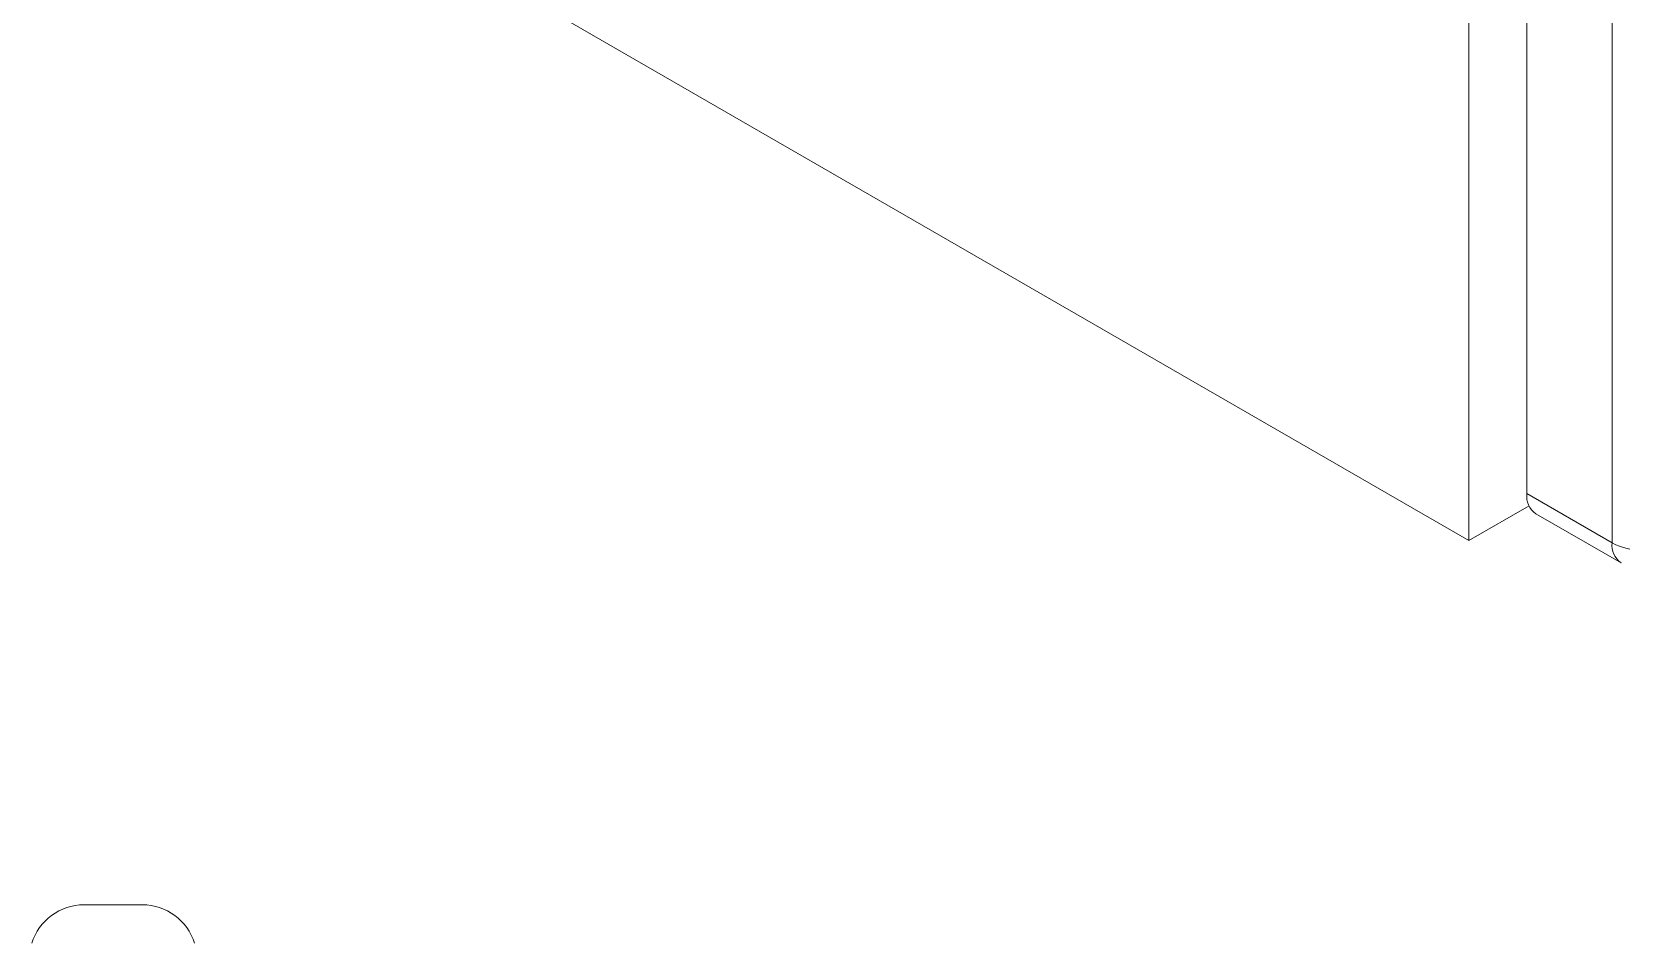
# Model space of a CAD drawing. Extents: x 4137 to 28680, y 2446 to 6814.
# Drawn here: x 10541.3 to 10686.4, y 5074.1 to 5157.3 of the extents above; entities that cross this region are included whole.
import ezdxf

# ---------------------------------------------------------------- set-up
doc = ezdxf.new("R2010")
doc.units = 0
doc.header["$LTSCALE"] = 0.5
doc.layers.get('0').update_dxf_attribs({"linetype": 'CONTINUOUS'})

msp = doc.modelspace()

# ---------------------------------------------------------------- linework, layer by layer
at = {"color": 7, "linetype": 'Continuous', "lineweight": 15}
for p, q in [((10672.48, 5355.8), (10672.48, 5110.84)), ((10672.48, 5355.8), (10672.48, 5110.84)), ((10677.78, 5115.13), (10677.78, 5349.47)), ((10677.78, 5115.13), (10677.78, 5349.47)), ((10685.56, 5344.98), (10685.56, 5110.63)), ((10685.56, 5344.98), (10685.56, 5110.63)), ((10577.02, 5165.95), (10672.48, 5110.84)), ((10577.02, 5165.95), (10672.48, 5110.84)), ((10685.56, 5110.63), (10677.78, 5115.13)), ((10685.56, 5110.63), (10677.78, 5115.13)), ((10672.48, 5110.84), (10677.99, 5114.02)), ((10672.48, 5110.84), (10677.99, 5114.02)), ((10678.61, 5113.29), (10686.39, 5108.8)), ((10678.61, 5113.29), (10686.39, 5108.8)), ((10551.43, 5077.59), (10546.11, 5077.59)), ((10551.43, 5077.59), (10546.11, 5077.59))]:
    msp.add_line(p, q, dxfattribs=at)
for centre, radius, start, end in [((10679.68, 5114.88), 1.91, 172.6778, 236.0098), ((10679.68, 5114.88), 1.91, 172.6778, 236.0098), ((10688.39, 5116.09), 6.15, 242.6096, 297.3904), ((10688.39, 5116.09), 6.15, 242.6096, 297.3904), ((10546.11, 5072.59), 5, 90, 162.646), ((10546.11, 5072.59), 5, 90, 162.646), ((10551.43, 5072.59), 5, 17.354, 90), ((10551.43, 5072.59), 5, 17.354, 90)]:
    msp.add_arc(centre, radius, start, end, dxfattribs=at)
at = {"color": 8, "linetype": 'Continuous', "lineweight": 15}
msp.add_arc((10687.56, 5110.44), 2.01, 174.3865, 234.2193, dxfattribs=at)
msp.add_arc((10687.56, 5110.44), 2.01, 174.3865, 234.2193, dxfattribs=at)

doc.saveas('drawing.dxf')
